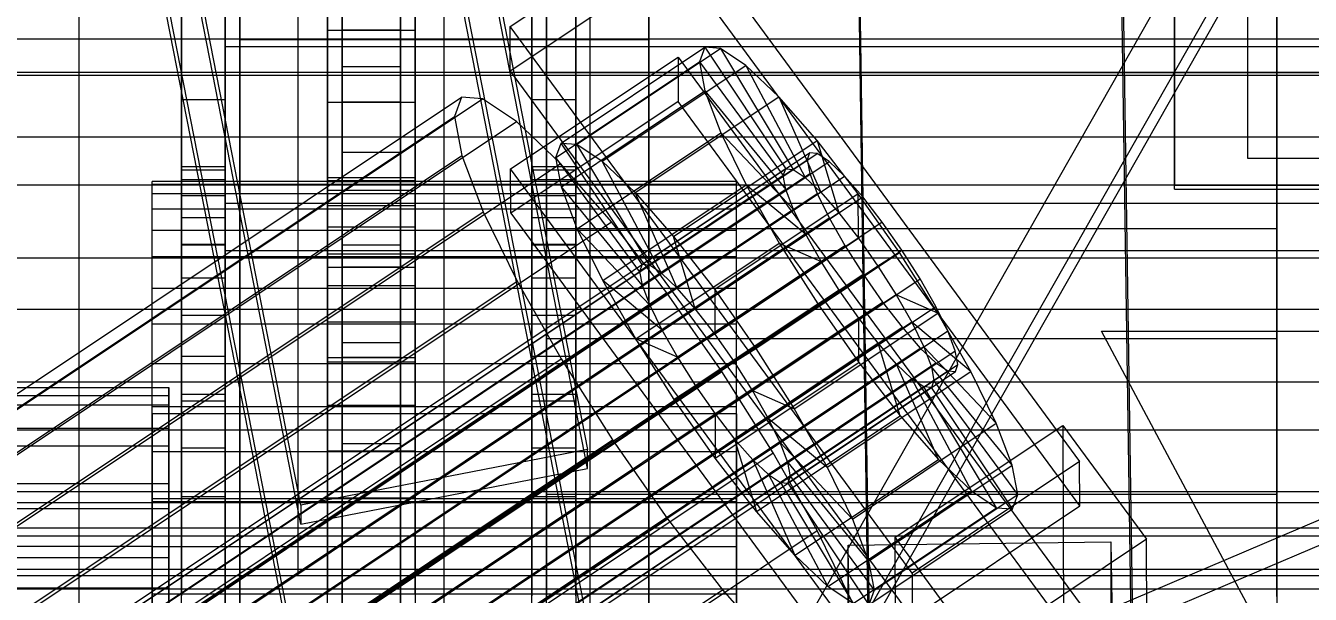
# Model space of a CAD drawing. Header units: millimetres. Extents: x -1970 to 34302, y -65268 to 6837.
# Drawn here: x 301.3 to 389.3, y -34821.3 to -34782.3 of the extents above; entities that cross this region are included whole.
import ezdxf

# ---------------------------------------------------------------- set-up
doc = ezdxf.new("R2010")
doc.units = ezdxf.units.MM
for name, color, linetype, lineweight in [('COTAS_O', 1, 'Continuous', 0), ('frontal_briquetadora', 7, 'Continuous', 0), ('frontal_C01', 7, 'Continuous', 0), ('frontal_C02', 7, 'Continuous', 0), ('frontal_C05', 7, 'Continuous', 0), ('frontal_C07', 7, 'Continuous', 0), ('frontal_mezcladora', 7, 'Continuous', 0), ('frontal_tolva-C01', 7, 'Continuous', 0)]:
    doc.layers.add(name, color=color, linetype=linetype, lineweight=lineweight)
doc.dimstyles.new('R19_100', dxfattribs={"dimtxt": 250, "dimasz": 150, "dimexe": 150, "dimexo": 80, "dimgap": 100, "dimtad": 1, "dimtih": 1, "dimtoh": 1, "dimdsep": 46, "dimcen": 0.09, "dimadec": 0, "dimazin": 0, "dimtfac": 1, "dimtdec": 4, "dimtofl": 0, "dimtmove": 0, "dimatfit": 3, "dimfxl": 1, "dimtolj": 1, "dimtzin": 0, "dimarcsym": 0})

# ---------------------------------------------------------------- blocks, each defined once
blk = doc.blocks.new('*D39')
at = {"layer": 'COTAS_O', "color": 0, "lineweight": -2, "transparency": 16777216}
for p, q in [((-650, -34820), (-650, -34050)), ((650, -34820), (650, -34050)), ((-500, -34200), (500, -34200))]:
    blk.add_line(p, q, dxfattribs=at)
at = {"layer": 'COTAS_O', "color": 0, "transparency": 16777216}
for points in [[(-500, -34175), (-500, -34225), (-650, -34200)], [(500, -34175), (500, -34225), (650, -34200)]]:
    blk.add_solid(points, dxfattribs=at)
at = {"layer": 'Defpoints', "color": 0, "transparency": 16777216}
for p in [(650, -34200), (-650, -34900), (650, -34900)]:
    blk.add_point(p, dxfattribs=at)

msp = doc.modelspace()

# ---------------------------------------------------------------- linework, layer by layer
at = {"layer": 'frontal_briquetadora'}
for p, q in [((315, -35000), (315, -34710)), ((340, -34940), (340, -34760))]:
    msp.add_line(p, q, dxfattribs=at)
at = {"layer": 'frontal_C01'}
for p, q in [((334.501, -34782.393), (345.969, -34774.74)), ((345.969, -34774.74), (373.501, -34812.183)), ((345.981, -34777.783), (334.513, -34785.437)), ((373.513, -34815.227), (345.981, -34777.783)), ((334.513, -34785.437), (334.501, -34782.393)), ((362.033, -34819.837), (334.501, -34782.393)), ((338.005, -34790.367), (347.835, -34783.807)), ((339.088, -34790.453), (348.918, -34783.893)), ((347.835, -34783.807), (347.47, -34784.798)), ((348.918, -34783.893), (347.835, -34783.807)), ((347.835, -34783.807), (353.378, -34792.129)), ((350.645, -34785.05), (348.918, -34783.893)), ((348.918, -34783.893), (353.892, -34792.17)), ((334.539, -34792.133), (346.008, -34784.48)), ((337.64, -34791.358), (347.47, -34784.798)), ((340.816, -34791.61), (350.645, -34785.05)), ((346.008, -34784.48), (346.02, -34787.523)), ((346.008, -34784.48), (373.539, -34821.923)), ((347.47, -34784.798), (353.205, -34792.599)), ((347.47, -34784.798), (347.847, -34786.8)), ((352.899, -34787.201), (350.645, -34785.05)), ((350.645, -34785.05), (354.71, -34792.719)), ((430, -34785.537), (-430, -34785.537)), ((334.513, -34785.437), (362.045, -34822.88)), ((380, -34785.537), (480, -34785.537)), ((380, -34793.537), (380, -34785.537)), ((338.017, -34793.36), (347.847, -34786.8)), ((347.847, -34786.8), (353.384, -34793.547)), ((347.847, -34786.8), (348.941, -34789.676)), ((146.872, -34910.225), (331.181, -34787.227)), ((148.32, -34910.34), (332.629, -34787.342)), ((331.181, -34787.227), (330.692, -34788.553)), ((332.629, -34787.342), (331.181, -34787.227)), ((334.938, -34788.889), (332.629, -34787.342)), ((346.02, -34787.523), (334.551, -34795.177)), ((343.069, -34793.761), (352.899, -34787.201)), ((373.551, -34824.967), (346.02, -34787.523)), ((355.525, -34790.198), (352.899, -34787.201)), ((352.899, -34787.201), (355.777, -34793.737)), ((146.383, -34911.551), (330.692, -34788.553)), ((330.692, -34788.553), (331.197, -34791.229)), ((150.629, -34911.887), (334.938, -34788.889)), ((337.95, -34791.764), (334.938, -34788.889)), ((337.64, -34791.358), (338.005, -34790.367)), ((343.549, -34798.689), (338.005, -34790.367)), ((338.005, -34790.367), (339.088, -34790.453)), ((339.111, -34796.236), (348.941, -34789.676)), ((345.695, -34796.758), (355.525, -34790.198)), ((348.941, -34789.676), (353.902, -34794.91)), ((348.941, -34789.676), (350.678, -34793.229)), ((358.345, -34793.837), (355.525, -34790.198)), ((355.525, -34790.198), (357.021, -34795.157)), ((141.218, -34933.714), (355.017, -34791.036)), ((141.731, -34933.755), (355.53, -34791.077)), ((146.887, -34914.227), (331.197, -34791.229)), ((331.197, -34791.229), (332.659, -34795.073)), ((344.062, -34798.73), (339.088, -34790.453)), ((339.088, -34790.453), (340.816, -34791.61)), ((355.017, -34791.036), (354.844, -34791.506)), ((355.53, -34791.077), (355.017, -34791.036)), ((356.348, -34791.625), (355.53, -34791.077)), ((141.045, -34934.184), (354.844, -34791.506)), ((142.549, -34934.303), (356.348, -34791.625)), ((153.641, -34914.762), (337.95, -34791.764)), ((334.551, -34795.177), (334.539, -34792.133)), ((362.071, -34829.577), (334.539, -34792.133)), ((343.376, -34799.159), (337.64, -34791.358)), ((338.017, -34793.36), (337.64, -34791.358)), ((341.461, -34795.771), (337.95, -34791.764)), ((344.88, -34799.278), (340.816, -34791.61)), ((340.816, -34791.61), (343.069, -34793.761)), ((353.378, -34792.129), (343.549, -34798.689)), ((353.205, -34792.599), (353.378, -34792.129)), ((353.378, -34792.129), (353.892, -34792.17)), ((354.844, -34791.506), (355.022, -34792.454)), ((357.415, -34792.644), (356.348, -34791.625)), ((141.224, -34935.132), (355.022, -34792.454)), ((143.617, -34935.322), (357.415, -34792.644)), ((353.205, -34792.599), (343.376, -34799.159)), ((353.892, -34792.17), (344.062, -34798.73)), ((354.71, -34792.719), (344.88, -34799.278)), ((353.384, -34793.547), (353.205, -34792.599)), ((353.892, -34792.17), (354.71, -34792.719)), ((354.71, -34792.719), (355.777, -34793.737)), ((355.022, -34792.454), (355.541, -34793.816)), ((358.659, -34794.063), (357.415, -34792.644)), ((141.742, -34936.494), (355.541, -34793.816)), ((343.554, -34800.107), (338.017, -34793.36)), ((339.111, -34796.236), (338.017, -34793.36)), ((340.848, -34799.789), (350.678, -34793.229)), ((345.947, -34800.297), (343.069, -34793.761)), ((343.069, -34793.761), (345.695, -34796.758)), ((353.384, -34793.547), (343.554, -34800.107)), ((355.777, -34793.737), (345.947, -34800.297)), ((358.345, -34793.837), (348.515, -34800.397)), ((350.678, -34793.229), (354.725, -34796.593)), ((350.678, -34793.229), (352.938, -34797.218)), ((353.902, -34794.91), (353.384, -34793.547)), ((355.541, -34793.816), (356.363, -34795.499)), ((355.777, -34793.737), (357.021, -34795.157)), ((358.357, -34796.881), (358.345, -34793.837)), ((361.166, -34797.87), (358.345, -34793.837)), ((380, -34793.537), (480, -34793.537)), ((144.861, -34936.741), (358.659, -34794.063)), ((359.995, -34795.787), (358.659, -34794.063)), ((142.565, -34938.177), (356.363, -34795.499)), ((148.35, -34918.071), (332.659, -34795.073)), ((332.659, -34795.073), (334.981, -34799.823)), ((334.551, -34795.177), (362.083, -34832.62)), ((353.902, -34794.91), (344.073, -34801.469)), ((357.021, -34795.157), (347.191, -34801.717)), ((354.725, -34796.593), (353.902, -34794.91)), ((356.363, -34795.499), (357.434, -34797.389)), ((357.021, -34795.157), (358.357, -34796.881)), ((359.995, -34795.787), (146.196, -34938.465)), ((157.152, -34918.769), (341.461, -34795.771)), ((344.073, -34801.469), (339.111, -34796.236)), ((340.848, -34799.789), (339.111, -34796.236)), ((345.231, -34800.635), (341.461, -34795.771)), ((361.332, -34797.698), (359.995, -34795.787)), ((143.635, -34940.066), (357.434, -34797.389)), ((343.108, -34803.777), (352.938, -34797.218)), ((354.725, -34796.593), (344.895, -34803.152)), ((347.191, -34801.717), (345.695, -34796.758)), ((345.695, -34796.758), (348.515, -34800.397)), ((348.527, -34803.44), (358.357, -34796.881)), ((352.938, -34797.218), (355.796, -34798.482)), ((352.938, -34797.218), (355.569, -34801.37)), ((355.796, -34798.482), (354.725, -34796.593)), ((357.434, -34797.389), (358.68, -34799.356)), ((358.357, -34796.881), (359.693, -34798.791)), ((147.533, -34940.375), (361.332, -34797.698)), ((351.336, -34804.43), (361.166, -34797.87)), ((361.166, -34797.87), (359.693, -34798.791)), ((363.797, -34802.022), (361.166, -34797.87)), ((362.578, -34799.665), (361.332, -34797.698)), ((343.549, -34798.689), (343.376, -34799.159)), ((343.376, -34799.159), (343.554, -34800.107)), ((344.062, -34798.73), (343.549, -34798.689)), ((344.88, -34799.278), (344.062, -34798.73)), ((355.796, -34798.482), (345.966, -34805.042)), ((359.693, -34798.791), (349.863, -34805.351)), ((357.042, -34800.449), (355.796, -34798.482)), ((359.693, -34798.791), (360.939, -34800.758)), ((144.881, -34942.033), (358.68, -34799.356)), ((148.779, -34942.342), (362.578, -34799.665)), ((150.672, -34922.821), (334.981, -34799.823)), ((334.981, -34799.823), (338.003, -34805.155)), ((344.895, -34803.152), (340.848, -34799.789)), ((343.108, -34803.777), (340.848, -34799.789)), ((345.947, -34800.297), (344.88, -34799.278)), ((358.68, -34799.356), (360.017, -34801.266)), ((363.648, -34801.554), (362.578, -34799.665)), ((345.231, -34800.635), (160.922, -34923.633)), ((343.554, -34800.107), (344.073, -34801.469)), ((349.002, -34806.027), (345.231, -34800.635)), ((347.191, -34801.717), (345.947, -34800.297)), ((357.042, -34800.449), (347.212, -34807.009)), ((348.515, -34800.397), (348.527, -34803.44)), ((348.515, -34800.397), (351.336, -34804.43)), ((360.939, -34800.758), (351.109, -34807.318)), ((355.569, -34801.37), (357.042, -34800.449)), ((358.378, -34802.359), (357.042, -34800.449)), ((363.797, -34802.022), (360.939, -34800.758)), ((360.939, -34800.758), (362.01, -34802.647)), ((146.218, -34943.944), (360.017, -34801.266)), ((149.85, -34944.232), (363.648, -34801.554)), ((344.073, -34801.469), (344.895, -34803.152)), ((345.739, -34807.93), (355.569, -34801.37)), ((348.527, -34803.44), (347.191, -34801.717)), ((355.569, -34801.37), (358.39, -34805.403)), ((360.017, -34801.266), (361.352, -34802.99)), ((364.471, -34803.237), (363.648, -34801.554)), ((358.378, -34802.359), (348.548, -34808.919)), ((362.01, -34802.647), (352.18, -34809.207)), ((353.967, -34808.582), (363.797, -34802.022)), ((358.39, -34805.403), (358.378, -34802.359)), ((359.714, -34804.083), (358.378, -34802.359)), ((366.057, -34806.011), (362.01, -34802.647)), ((362.01, -34802.647), (362.833, -34804.33)), ((366.057, -34806.011), (363.797, -34802.022)), ((147.554, -34945.668), (361.352, -34802.99)), ((150.672, -34945.915), (364.471, -34803.237)), ((344.895, -34803.152), (345.966, -34805.042)), ((349.863, -34805.351), (348.527, -34803.44)), ((361.352, -34802.99), (362.596, -34804.409)), ((364.989, -34804.599), (364.471, -34803.237)), ((148.798, -34947.087), (362.596, -34804.409)), ((345.966, -34805.042), (343.108, -34803.777)), ((345.739, -34807.93), (343.108, -34803.777)), ((349.863, -34805.351), (351.336, -34804.43)), ((359.714, -34804.083), (349.884, -34810.643)), ((351.336, -34804.43), (353.967, -34808.582)), ((362.833, -34804.33), (353.003, -34810.89)), ((361.21, -34809.042), (359.714, -34804.083)), ((360.958, -34805.503), (359.714, -34804.083)), ((362.596, -34804.409), (363.664, -34805.428)), ((367.794, -34809.564), (362.833, -34804.33)), ((362.833, -34804.33), (363.351, -34805.692)), ((151.191, -34947.277), (364.989, -34804.599)), ((153.694, -34928.153), (338.003, -34805.155)), ((338.003, -34805.155), (341.52, -34810.706)), ((345.966, -34805.042), (347.212, -34807.009)), ((351.109, -34807.318), (349.863, -34805.351)), ((365.168, -34805.547), (364.989, -34804.599)), ((149.865, -34948.106), (363.664, -34805.428)), ((150.683, -34948.654), (364.482, -34805.976)), ((151.196, -34948.695), (364.995, -34806.017)), ((151.369, -34948.225), (365.168, -34805.547)), ((164.693, -34929.025), (349.002, -34806.027)), ((348.56, -34811.963), (358.39, -34805.403)), ((352.519, -34811.578), (349.002, -34806.027)), ((360.958, -34805.503), (351.128, -34812.063)), ((363.351, -34805.692), (353.521, -34812.252)), ((356.228, -34812.571), (366.057, -34806.011)), ((358.39, -34805.403), (361.21, -34809.042)), ((363.836, -34812.039), (360.958, -34805.503)), ((362.025, -34806.521), (360.958, -34805.503)), ((368.888, -34812.44), (363.351, -34805.692)), ((363.351, -34805.692), (363.53, -34806.641)), ((363.664, -34805.428), (364.482, -34805.976)), ((364.482, -34805.976), (364.995, -34806.017)), ((364.995, -34806.017), (365.168, -34805.547)), ((367.794, -34809.564), (366.057, -34806.011)), ((-311.15, -34807.113), (311.15, -34807.113)), ((311.15, -34807.665), (311.15, -34807.113)), ((311.15, -34807.113), (311.15, -34808.289)), ((347.212, -34807.009), (345.739, -34807.93)), ((347.212, -34807.009), (348.548, -34808.919)), ((362.025, -34806.521), (352.196, -34813.081)), ((362.843, -34807.07), (353.014, -34813.63)), ((363.357, -34807.11), (353.527, -34813.67)), ((363.53, -34806.641), (353.7, -34813.201)), ((366.09, -34814.19), (362.025, -34806.521)), ((362.843, -34807.07), (362.025, -34806.521)), ((367.817, -34815.347), (362.843, -34807.07)), ((363.357, -34807.11), (362.843, -34807.07)), ((363.53, -34806.641), (363.357, -34807.11)), ((368.9, -34815.433), (363.357, -34807.11)), ((369.265, -34814.441), (363.53, -34806.641)), ((-311.15, -34807.665), (311.15, -34807.665)), ((311.15, -34809.909), (311.15, -34807.665)), ((348.56, -34811.963), (345.739, -34807.93)), ((352.18, -34809.207), (351.109, -34807.318)), ((351.109, -34807.318), (353.967, -34808.582)), ((-311.15, -34808.289), (311.15, -34808.289)), ((311.15, -34808.289), (311.15, -34811.115)), ((353.967, -34808.582), (356.228, -34812.571)), ((348.548, -34808.919), (348.56, -34811.963)), ((348.548, -34808.919), (349.884, -34810.643)), ((351.38, -34815.602), (361.21, -34809.042)), ((353.003, -34810.89), (352.18, -34809.207)), ((352.18, -34809.207), (356.228, -34812.571)), ((357.964, -34816.124), (367.794, -34809.564)), ((360.882, -34817.363), (372.35, -34809.71)), ((361.21, -34809.042), (363.836, -34812.039)), ((368.888, -34812.44), (367.794, -34809.564)), ((372.35, -34809.71), (372.408, -34824.32)), ((372.35, -34809.71), (378.086, -34817.511)), ((-311.15, -34809.909), (311.15, -34809.909)), ((311.15, -34813.691), (311.15, -34809.909)), ((-311.15, -34811.115), (311.15, -34811.115)), ((157.211, -34933.704), (341.52, -34810.706)), ((311.15, -34811.115), (311.15, -34815.396)), ((341.52, -34810.706), (345.291, -34816.098)), ((349.884, -34810.643), (351.38, -34815.602)), ((349.884, -34810.643), (351.128, -34812.063)), ((353.521, -34812.252), (353.003, -34810.89)), ((353.003, -34810.89), (357.964, -34816.124)), ((168.21, -34934.576), (352.519, -34811.578)), ((351.38, -34815.602), (348.56, -34811.963)), ((351.128, -34812.063), (354.006, -34818.599)), ((351.128, -34812.063), (352.196, -34813.081)), ((355.541, -34816.91), (352.519, -34811.578)), ((353.7, -34813.201), (353.521, -34812.252)), ((353.521, -34812.252), (359.058, -34818.999)), ((354.006, -34818.599), (363.836, -34812.039)), ((373.501, -34812.183), (362.033, -34819.837)), ((363.836, -34812.039), (366.09, -34814.19)), ((373.513, -34815.227), (373.501, -34812.183)), ((352.196, -34813.081), (356.26, -34820.749)), ((352.196, -34813.081), (353.014, -34813.63)), ((353.527, -34813.67), (353.7, -34813.201)), ((353.7, -34813.201), (359.436, -34821.001)), ((356.228, -34812.571), (357.964, -34816.124)), ((359.058, -34818.999), (368.888, -34812.44)), ((369.265, -34814.441), (368.888, -34812.44)), ((-311.15, -34813.691), (311.15, -34813.691)), ((311.15, -34818.754), (311.15, -34813.691)), ((353.014, -34813.63), (357.987, -34821.907)), ((353.014, -34813.63), (353.527, -34813.67)), ((353.527, -34813.67), (359.07, -34821.993)), ((356.26, -34820.749), (366.09, -34814.19)), ((359.436, -34821.001), (369.265, -34814.441)), ((366.09, -34814.19), (367.817, -34815.347)), ((368.9, -34815.433), (369.265, -34814.441)), ((-311.15, -34815.396), (311.15, -34815.396)), ((311.15, -34815.396), (311.15, -34820.842)), ((354.006, -34818.599), (351.38, -34815.602)), ((357.987, -34821.907), (367.817, -34815.347)), ((359.07, -34821.993), (368.9, -34815.433)), ((362.045, -34822.88), (373.513, -34815.227)), ((367.817, -34815.347), (368.9, -34815.433)), ((160.982, -34939.096), (345.291, -34816.098)), ((345.291, -34816.098), (349.061, -34820.962)), ((357.964, -34816.124), (359.058, -34818.999)), ((171.232, -34939.908), (355.541, -34816.91)), ((357.863, -34821.66), (355.541, -34816.91)), ((360.939, -34831.973), (360.882, -34817.363)), ((366.618, -34825.164), (360.882, -34817.363)), ((378.086, -34817.511), (366.618, -34825.164)), ((378.143, -34832.121), (378.086, -34817.511)), ((357.646, -34817.919), (375.644, -34817.676)), ((357.646, -34824.007), (357.646, -34817.919)), ((360.514, -35010.919), (357.646, -34817.919)), ((375.644, -34817.676), (375.644, -34823.764)), ((375.644, -34817.676), (378.512, -35010.676)), ((-311.15, -34818.754), (311.15, -34818.754)), ((311.15, -34824.753), (311.15, -34818.754)), ((356.26, -34820.749), (354.006, -34818.599)), ((359.058, -34818.999), (359.436, -34821.001)), ((362.033, -34819.837), (362.045, -34822.88)), ((-311.15, -34820.842), (311.15, -34820.842)), ((164.752, -34943.961), (349.061, -34820.962)), ((311.15, -34820.842), (311.15, -34827.082)), ((349.061, -34820.962), (352.572, -34824.969)), ((357.987, -34821.907), (356.26, -34820.749)), ((359.436, -34821.001), (359.07, -34821.993))]:
    msp.add_line(p, q, dxfattribs=at)
at = {"layer": 'frontal_C02'}
for p, q in [((375.644, -34723.465), (378.512, -34917.232)), ((360.514, -34917.476), (357.646, -34723.709)), ((360.514, -34923.322), (357.646, -34729.554)), ((378.512, -34923.078), (375.644, -34729.311)), ((380, -34793.253), (380, -34750.692)), ((380, -34781.253), (380, -34793.253)), ((430, -34793.253), (-430, -34793.253)), ((380, -34793.253), (480, -34793.253)), ((430, -34798.253), (-430, -34798.253)), ((430, -34906.253), (375, -34803.253)), ((375, -34803.253), (430, -34803.253))]:
    msp.add_line(p, q, dxfattribs=at)
at = {"layer": 'frontal_C05'}
for p, q in [((312, -34818), (312, -34575)), ((315, -34818), (315, -34575)), ((323, -34818), (323, -34575)), ((327, -34818), (327, -34575)), ((336, -34818), (336, -34575)), ((339, -34818), (339, -34575)), ((305, -34858), (305, -34730)), ((315, -34858), (315, -34730)), ((330, -34858), (330, -34730)), ((312, -34792), (312, -34738)), ((315, -34738), (315, -34792)), ((336, -34792), (336, -34738)), ((339, -34738), (339, -34792)), ((312, -34792.222), (312, -34738.684)), ((315, -34738.684), (315, -34792.222)), ((336, -34792.222), (336, -34738.684)), ((339, -34738.684), (339, -34792.222)), ((312, -34792.886), (312, -34740.726)), ((315, -34740.726), (315, -34792.886)), ((336, -34792.886), (336, -34740.726)), ((339, -34740.726), (339, -34792.886)), ((312, -34793.979), (312, -34744.09)), ((315, -34744.09), (315, -34793.979)), ((336, -34793.979), (336, -34744.09)), ((339, -34744.09), (339, -34793.979)), ((312, -34795.483), (312, -34748.718)), ((315, -34748.718), (315, -34795.483)), ((336, -34795.483), (336, -34748.718)), ((339, -34748.718), (339, -34795.483)), ((312, -34797.373), (312, -34754.532)), ((315, -34754.532), (315, -34797.373)), ((336, -34797.373), (336, -34754.532)), ((339, -34754.532), (339, -34797.373)), ((312, -34799.615), (312, -34761.431)), ((315, -34761.431), (315, -34799.615)), ((336, -34799.615), (336, -34761.431)), ((339, -34761.431), (339, -34799.615)), ((322, -34792.75), (322, -34768)), ((328, -34768), (328, -34792.75)), ((322, -34792.966), (322, -34768.428)), ((328, -34768.428), (328, -34792.966)), ((312, -34802.172), (312, -34769.299)), ((315, -34769.299), (315, -34802.172)), ((322, -34793.61), (322, -34769.704)), ((328, -34769.704), (328, -34793.61)), ((336, -34802.172), (336, -34769.299)), ((339, -34769.299), (339, -34802.172)), ((322, -34794.672), (322, -34771.806)), ((328, -34771.806), (328, -34794.672)), ((322, -34796.133), (322, -34774.699)), ((328, -34774.699), (328, -34796.133)), ((312, -34805), (312, -34778)), ((312, -34778), (312, -34787.385)), ((315, -34787.385), (315, -34778)), ((315, -34778), (315, -34805)), ((336, -34805), (336, -34778)), ((336, -34778), (336, -34787.385)), ((339, -34787.385), (339, -34778)), ((339, -34778), (339, -34805)), ((322, -34797.968), (322, -34778.332)), ((322, -34778.332), (322, -34782.645)), ((323, -34782.645), (323, -34778.332)), ((327, -34778.332), (327, -34782.645)), ((328, -34782.645), (328, -34778.332)), ((328, -34778.332), (328, -34797.968)), ((323, -34782.645), (323, -34779.816)), ((323, -34779.816), (323, -34785.127)), ((327, -34785.127), (327, -34779.816)), ((327, -34779.816), (327, -34782.645)), ((322, -34800.146), (322, -34782.645)), ((322, -34782.645), (322, -34787.562)), ((322, -34782.645), (328, -34782.645)), ((323, -34787.562), (323, -34782.645)), ((327, -34782.645), (323, -34782.645)), ((327, -34782.645), (327, -34787.562)), ((328, -34787.562), (328, -34782.645)), ((328, -34782.645), (328, -34800.146)), ((323, -34787.562), (323, -34785.127)), ((323, -34785.127), (323, -34791)), ((323, -34785.127), (327, -34785.127)), ((327, -34791), (327, -34785.127)), ((327, -34785.127), (327, -34787.562)), ((312, -34808.05), (312, -34787.385)), ((312, -34787.385), (312, -34797.294)), ((312, -34787.385), (315, -34787.385)), ((315, -34797.294), (315, -34787.385)), ((315, -34787.385), (315, -34808.05)), ((322, -34802.629), (322, -34787.562)), ((322, -34787.562), (322, -34793)), ((322, -34787.562), (328, -34787.562)), ((323, -34793), (323, -34787.562)), ((327, -34787.562), (323, -34787.562)), ((327, -34787.562), (327, -34793)), ((328, -34793), (328, -34787.562)), ((328, -34787.562), (328, -34802.629)), ((336, -34808.05), (336, -34787.385)), ((336, -34787.385), (336, -34797.294)), ((336, -34787.385), (339, -34787.385)), ((339, -34797.294), (339, -34787.385)), ((339, -34787.385), (339, -34808.05)), ((323, -34793), (323, -34791)), ((323, -34791), (323, -34797.335)), ((323, -34791), (327, -34791)), ((327, -34797.335), (327, -34791)), ((327, -34791), (327, -34793)), ((312, -34792.222), (312, -34792)), ((315, -34792), (312, -34792)), ((315, -34792), (315, -34792.222)), ((336, -34792.222), (336, -34792)), ((339, -34792), (336, -34792)), ((339, -34792), (339, -34792.222)), ((310, -34793.214), (310, -34793)), ((350, -34793), (310, -34793)), ((312, -34792.886), (312, -34792.222)), ((315, -34792.222), (312, -34792.222)), ((312, -34793.979), (312, -34792.886)), ((315, -34792.886), (312, -34792.886)), ((315, -34792.222), (315, -34792.886)), ((315, -34792.886), (315, -34793.979)), ((322, -34792.966), (322, -34792.75)), ((328, -34792.75), (322, -34792.75)), ((322, -34793.61), (322, -34792.966)), ((328, -34792.966), (322, -34792.966)), ((322, -34805.375), (322, -34793)), ((322, -34793), (322, -34798.866)), ((322, -34793), (328, -34793)), ((323, -34798.866), (323, -34793)), ((327, -34793), (323, -34793)), ((327, -34793), (327, -34798.866)), ((328, -34792.75), (328, -34792.966)), ((328, -34792.966), (328, -34793.61)), ((328, -34798.866), (328, -34793)), ((328, -34793), (328, -34805.375)), ((336, -34792.886), (336, -34792.222)), ((339, -34792.222), (336, -34792.222)), ((336, -34793.979), (336, -34792.886)), ((339, -34792.886), (336, -34792.886)), ((339, -34792.222), (339, -34792.886)), ((339, -34792.886), (339, -34793.979)), ((350, -34793.214), (350, -34793)), ((310, -34793.852), (310, -34793.214)), ((350, -34793.214), (310, -34793.214)), ((310, -34798.454), (310, -34793.627)), ((310, -34794.903), (310, -34793.852)), ((350, -34793.852), (310, -34793.852)), ((322, -34794.672), (322, -34793.61)), ((328, -34793.61), (322, -34793.61)), ((328, -34793.61), (328, -34794.672)), ((350, -34793.852), (350, -34793.214)), ((350, -34794.903), (350, -34793.852)), ((312, -34795.483), (312, -34793.979)), ((315, -34793.979), (312, -34793.979)), ((315, -34793.979), (315, -34795.483)), ((322, -34796.133), (322, -34794.672)), ((328, -34794.672), (322, -34794.672)), ((328, -34794.672), (328, -34796.133)), ((336, -34795.483), (336, -34793.979)), ((339, -34793.979), (336, -34793.979)), ((339, -34793.979), (339, -34795.483)), ((310, -34796.349), (310, -34794.903)), ((350, -34794.903), (310, -34794.903)), ((312, -34797.373), (312, -34795.483)), ((315, -34795.483), (312, -34795.483)), ((315, -34795.483), (315, -34797.373)), ((336, -34797.373), (336, -34795.483)), ((339, -34795.483), (336, -34795.483)), ((339, -34795.483), (339, -34797.373)), ((350, -34796.349), (350, -34794.903)), ((310, -34798.166), (310, -34796.349)), ((350, -34796.349), (310, -34796.349)), ((322, -34797.968), (322, -34796.133)), ((328, -34796.133), (322, -34796.133)), ((328, -34796.133), (328, -34797.968)), ((350, -34798.166), (350, -34796.349)), ((312, -34811.271), (312, -34797.294)), ((312, -34797.294), (312, -34807.558)), ((312, -34797.294), (315, -34797.294)), ((312, -34799.615), (312, -34797.373)), ((315, -34797.373), (312, -34797.373)), ((315, -34807.558), (315, -34797.294)), ((315, -34797.294), (315, -34811.271)), ((315, -34797.373), (315, -34799.615)), ((323, -34798.866), (323, -34797.335)), ((323, -34797.335), (323, -34804.024)), ((323, -34797.335), (327, -34797.335)), ((327, -34804.024), (327, -34797.335)), ((327, -34797.335), (327, -34798.866)), ((336, -34811.271), (336, -34797.294)), ((336, -34797.294), (336, -34807.558)), ((336, -34797.294), (339, -34797.294)), ((336, -34799.615), (336, -34797.373)), ((339, -34797.373), (336, -34797.373)), ((339, -34807.558), (339, -34797.294)), ((339, -34797.294), (339, -34811.271)), ((339, -34797.373), (339, -34799.615)), ((310, -34800.322), (310, -34798.166)), ((350, -34798.166), (310, -34798.166)), ((322, -34800.146), (322, -34797.968)), ((328, -34797.968), (322, -34797.968)), ((328, -34797.968), (328, -34800.146)), ((350, -34800.322), (350, -34798.166)), ((310, -34807.153), (310, -34798.454)), ((322, -34808.337), (322, -34798.866)), ((322, -34798.866), (322, -34805.059)), ((322, -34798.866), (328, -34798.866)), ((323, -34805.059), (323, -34798.866)), ((327, -34798.866), (323, -34798.866)), ((327, -34798.866), (327, -34805.059)), ((328, -34805.059), (328, -34798.866)), ((328, -34798.866), (328, -34808.337)), ((312, -34802.172), (312, -34799.615)), ((315, -34799.615), (312, -34799.615)), ((315, -34799.615), (315, -34802.172)), ((336, -34802.172), (336, -34799.615)), ((339, -34799.615), (336, -34799.615)), ((339, -34799.615), (339, -34802.172)), ((310, -34802.781), (310, -34800.322)), ((350, -34800.322), (310, -34800.322)), ((322, -34802.629), (322, -34800.146)), ((328, -34800.146), (322, -34800.146)), ((328, -34800.146), (328, -34802.629)), ((350, -34802.781), (350, -34800.322)), ((312, -34805), (312, -34802.172)), ((315, -34802.172), (312, -34802.172)), ((315, -34802.172), (315, -34805)), ((322, -34805.375), (322, -34802.629)), ((328, -34802.629), (322, -34802.629)), ((328, -34802.629), (328, -34805.375)), ((336, -34805), (336, -34802.172)), ((339, -34802.172), (336, -34802.172)), ((339, -34802.172), (339, -34805)), ((310, -34805.5), (310, -34802.781)), ((350, -34802.781), (310, -34802.781)), ((350, -34805.5), (350, -34802.781)), ((323, -34805.059), (323, -34804.024)), ((323, -34804.024), (323, -34810.952)), ((323, -34804.024), (327, -34804.024)), ((327, -34810.952), (327, -34804.024)), ((327, -34804.024), (327, -34805.059)), ((312, -34808.05), (312, -34805)), ((315, -34805), (312, -34805)), ((315, -34805), (315, -34808.05)), ((322, -34811.465), (322, -34805.059)), ((322, -34805.059), (322, -34811.474)), ((322, -34805.059), (328, -34805.059)), ((323, -34811.474), (323, -34805.059)), ((327, -34805.059), (323, -34805.059)), ((327, -34805.059), (327, -34811.474)), ((328, -34811.474), (328, -34805.059)), ((328, -34805.059), (328, -34811.465)), ((336, -34808.05), (336, -34805)), ((339, -34805), (336, -34805)), ((339, -34805), (339, -34808.05)), ((310, -34808.433), (310, -34805.5)), ((350, -34805.5), (310, -34805.5)), ((322, -34808.337), (322, -34805.375)), ((328, -34805.375), (322, -34805.375)), ((328, -34805.375), (328, -34808.337)), ((350, -34808.433), (350, -34805.5)), ((310, -34818), (310, -34807.153)), ((312, -34814.606), (312, -34807.558)), ((312, -34807.558), (312, -34818)), ((312, -34807.558), (315, -34807.558)), ((315, -34818), (315, -34807.558)), ((315, -34807.558), (315, -34814.606)), ((336, -34814.606), (336, -34807.558)), ((336, -34807.558), (336, -34818)), ((336, -34807.558), (339, -34807.558)), ((339, -34818), (339, -34807.558)), ((339, -34807.558), (339, -34814.606)), ((310, -34811.53), (310, -34808.433)), ((350, -34808.433), (310, -34808.433)), ((312, -34811.271), (312, -34808.05)), ((315, -34808.05), (312, -34808.05)), ((315, -34808.05), (315, -34811.271)), ((322, -34811.465), (322, -34808.337)), ((328, -34808.337), (322, -34808.337)), ((328, -34808.337), (328, -34811.465)), ((336, -34811.271), (336, -34808.05)), ((339, -34808.05), (336, -34808.05)), ((339, -34808.05), (339, -34811.271)), ((350, -34811.53), (350, -34808.433)), ((312, -34814.606), (312, -34811.271)), ((315, -34811.271), (312, -34811.271)), ((315, -34811.271), (315, -34814.606)), ((322, -34814.704), (322, -34811.465)), ((328, -34811.465), (322, -34811.465)), ((322, -34814.704), (322, -34811.474)), ((322, -34811.474), (322, -34818)), ((322, -34811.474), (328, -34811.474)), ((323, -34811.474), (323, -34810.952)), ((323, -34810.952), (323, -34818)), ((323, -34810.952), (327, -34810.952)), ((323, -34818), (323, -34811.474)), ((327, -34811.474), (323, -34811.474)), ((327, -34818), (327, -34810.952)), ((327, -34810.952), (327, -34811.474)), ((327, -34811.474), (327, -34818)), ((328, -34811.465), (328, -34814.704)), ((328, -34818), (328, -34811.474)), ((328, -34811.474), (328, -34814.704)), ((336, -34814.606), (336, -34811.271)), ((339, -34811.271), (336, -34811.271)), ((339, -34811.271), (339, -34814.606)), ((310, -34814.737), (310, -34811.53)), ((350, -34811.53), (310, -34811.53)), ((350, -34814.737), (350, -34811.53)), ((310, -34818), (310, -34814.737)), ((350, -34814.737), (310, -34814.737)), ((312, -34818), (312, -34814.606)), ((315, -34814.606), (312, -34814.606)), ((315, -34814.606), (315, -34818)), ((322, -34818), (322, -34814.704)), ((328, -34814.704), (322, -34814.704)), ((328, -34814.704), (328, -34818)), ((336, -34818), (336, -34814.606)), ((339, -34814.606), (336, -34814.606)), ((339, -34814.606), (339, -34818)), ((350, -34818), (350, -34814.737)), ((310, -34818), (250, -34818)), ((310, -34818), (310, -34828.847)), ((310, -34818), (310, -34821.263)), ((310, -34818), (350, -34818)), ((312, -34818), (315, -34818)), ((312, -34818), (312, -34821.394)), ((312, -34828.442), (312, -34818)), ((315, -34818), (315, -34828.442)), ((315, -34821.394), (315, -34818)), ((315, -34818), (336, -34818)), ((322, -34818), (328, -34818)), ((322, -34818), (322, -34821.296)), ((322, -34824.526), (322, -34818)), ((323, -34818), (327, -34818)), ((323, -34818), (323, -34824.526)), ((323, -34825.048), (323, -34818)), ((327, -34818), (327, -34825.048)), ((327, -34824.526), (327, -34818)), ((328, -34818), (328, -34824.526)), ((328, -34821.296), (328, -34818)), ((336, -34818), (339, -34818)), ((336, -34818), (336, -34821.394)), ((336, -34828.442), (336, -34818)), ((339, -34818), (339, -34828.442)), ((339, -34821.394), (339, -34818)), ((350, -34821.263), (350, -34818)), ((310, -34821.263), (310, -34824.47)), ((350, -34821.263), (310, -34821.263)), ((350, -34821.263), (350, -34824.47))]:
    msp.add_line(p, q, dxfattribs=at)
at = {"layer": 'frontal_C07'}
for p, q in [((299.815, -34607.031), (339.815, -34811.366)), ((339.815, -34812.653), (299.815, -34608.318)), ((320.185, -34815.184), (280.185, -34610.849)), ((320.185, -34816.471), (280.185, -34612.136)), ((299.815, -34619.1), (339.815, -34823.435)), ((339.815, -34824.722), (299.815, -34620.387)), ((320.185, -34827.253), (280.185, -34622.917)), ((320.185, -34828.54), (280.185, -34624.205)), ((385, -34730.251), (385, -34791.4)), ((316, -34856.397), (316, -34736.786)), ((325.672, -34843.568), (575.672, -34736.915)), ((344, -34736.786), (344, -34856.397)), ((316, -34739.039), (316, -34858.65)), ((575.672, -34738.685), (325.672, -34845.338)), ((344, -34858.65), (344, -34739.039)), ((337, -34769.548), (337, -34785.566)), ((387, -34785.566), (387, -34769.548)), ((337, -34796.218), (337, -34778.578)), ((387, -34778.578), (387, -34796.218)), ((315, -34783.774), (315, -34780.556)), ((315, -34794.51), (315, -34780.556)), ((316, -34783.291), (316, -34781.039)), ((316, -34900.65), (316, -34781.039)), ((344, -34781.039), (344, -34783.291)), ((344, -34781.039), (344, -34900.65)), ((385, -34781.432), (385, -34791.4)), ((420, -34783.242), (-420, -34783.242)), ((344, -34783.291), (316, -34783.291)), ((316, -34783.291), (316, -34902.902)), ((344, -34902.902), (344, -34783.291)), ((660, -34783.774), (315, -34783.774)), ((315, -34783.774), (315, -34797.729)), ((420, -34785.746), (-420, -34785.746)), ((337, -34785.566), (337, -34803.782)), ((387, -34785.566), (337, -34785.566)), ((387, -34803.782), (387, -34785.566)), ((420, -34789.973), (-420, -34789.973)), ((385, -34791.4), (675, -34791.4)), ((420, -34793.244), (-420, -34793.244)), ((660, -34794.51), (315, -34794.51)), ((315, -34794.51), (315, -34797.729)), ((337, -34814.434), (337, -34796.218)), ((337, -34796.218), (387, -34796.218)), ((387, -34796.218), (387, -34814.434)), ((-420, -34798.23), (420, -34798.23)), ((315, -34797.729), (660, -34797.729)), ((420, -34801.77), (-420, -34801.77)), ((337, -34803.782), (337, -34821.422)), ((387, -34803.782), (337, -34803.782)), ((387, -34821.422), (387, -34803.782)), ((420, -34806.756), (-420, -34806.756)), ((350, -34808.917), (310, -34808.917)), ((310, -34808.917), (310, -34848.787)), ((310, -34814.951), (310, -34808.917)), ((350, -34848.787), (350, -34808.917)), ((350, -34808.917), (350, -34814.951)), ((420, -34810.027), (-420, -34810.027)), ((339.815, -34811.366), (320.185, -34815.184)), ((339.815, -34812.653), (339.815, -34811.366)), ((320.185, -34816.471), (339.815, -34812.653)), ((420, -34814.254), (-420, -34814.254)), ((350, -34814.951), (310, -34814.951)), ((310, -34814.951), (310, -34854.822)), ((310, -34875.296), (310, -34814.951)), ((337, -34830.452), (337, -34814.434)), ((387, -34814.434), (337, -34814.434)), ((350, -34854.822), (350, -34814.951)), ((350, -34814.951), (350, -34875.296)), ((387, -34814.434), (387, -34830.452)), ((320.185, -34815.184), (320.185, -34816.471)), ((420, -34816.758), (-420, -34816.758)), ((420, -34819.582), (-420, -34819.582)), ((420, -34820.937), (-420, -34820.937))]:
    msp.add_line(p, q, dxfattribs=at)
at = {"layer": 'frontal_mezcladora'}
for p, q in [((320, -34820), (320, -34600)), ((190, -34815), (420, -34815)), ((190, -34817.284), (420, -34817.284)), ((-600, -34820), (600, -34820)), ((260, -34820), (320, -34820))]:
    msp.add_line(p, q, dxfattribs=at)
at = {"layer": 'frontal_tolva-C01'}
for p, q in [((221.523, -35057.569), (596.523, -34398.023)), ((600, -34398.55), (225, -35058.095)), ((225, -35059.546), (600, -34400))]:
    msp.add_line(p, q, dxfattribs=at)

# ---------------------------------------------------------------- dimensions: what is measured, and where the dimension line sits
at = {"layer": 'COTAS_O'}
dim = msp.add_aligned_dim(p1=(-650, -34900), p2=(650, -34900), distance=700, text='<> O', dimstyle='R19_100', dxfattribs=at)
dim.commit()
dim.dimension.update_dxf_attribs({"geometry": '*D39', "text_midpoint": (0, -34200)})

doc.saveas('drawing.dxf')
